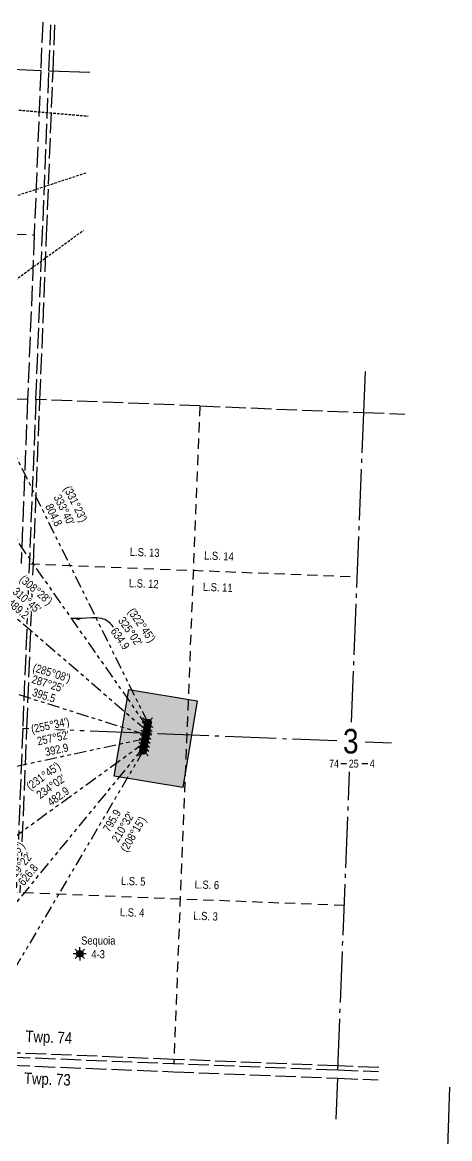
# Model space of a CAD drawing. Extents: x 403018 to 417191, y 6033193 to 6042673.
# Drawn here: x 411820 to 412864, y 6035444 to 6038174 of the extents above; entities that cross this region are included whole.
import ezdxf
from ezdxf.enums import TextEntityAlignment as Align

# ---------------------------------------------------------------- set-up
doc = ezdxf.new("R2010")
doc.units = 0
doc.header["$LTSCALE"] = 5
for name, pattern in [('DASHED1', [0.375, 0.25, -0.125]), ('foc-DOT', [1, 0.2, -0.8]), ('foc-DRILLPATH', [14.75, 6, -1.75, 1.75, -1.75, 1.75, -1.75]), ('foc-LSD', [8, 5, -3]), ('foc-QUARTERLINE', [33, 25, -3, 2, -3]), ('foc-UNSURVEYED', [12.5, 10, -2.5])]:
    doc.linetypes.add(name, pattern=pattern)
for name, color, linetype in [('10', 1, 'Continuous'), ('9', 3, 'Continuous'), ('D-TXT', 6, 'Continuous'), ('DETAIL-HZ-Existing', 8, 'foc-DOT'), ('DRILL-T', 8, 'Continuous'), ('F-WS-S', 8, 'Continuous'), ('L-BD', 7, 'Continuous'), ('L-MON', 1, 'Continuous'), ('L-QSEC', 8, 'foc-QUARTERLINE'), ('L-SECLBL', 7, 'Continuous'), ('L-SECTION-LSD', 7, 'foc-LSD'), ('L-USEC', 7, 'foc-UNSURVEYED'), ('P-PDRILLPATH', 12, 'foc-DRILLPATH'), ('P-PROPOSED', 10, 'Continuous'), ('P-PROPOSED-H', 21, 'Continuous')]:
    doc.layers.add(name, color=color, linetype=linetype)
doc.layers.add('F-WS-T', color=190, linetype='Continuous', lineweight=9)
doc.styles.add('100L', font='ARIALN.TTF', dxfattribs={"height": 11})
doc.styles.add('80CG', font='ARIALN.TTF', dxfattribs={"height": 10})
doc.styles.add('80L', font='ARIALN.TTF', dxfattribs={"height": 10})
doc.styles.add('SIMPLEX', font='ARIALN.TTF')
doc.dimstyles.new('Compass 5 000', dxfattribs={"dimscale": 5, "dimtxt": 9, "dimasz": 2, "dimexe": 0.2, "dimexo": 0.0625, "dimgap": 0.5, "dimtad": 0, "dimtih": 1, "dimtoh": 1, "dimzin": 0, "dimdsep": 46, "dimtxsty": '80CG', "dimcen": 0.1, "dimse1": 1, "dimse2": 1, "dimclrd": 256, "dimclrt": 256, "dimaunit": 1, "dimadec": 4, "dimazin": 0, "dimtfac": 0.06, "dimtofl": 0, "dimtmove": 0, "dimatfit": 1, "dimfxl": 0.2, "dimtolj": 1, "dimtzin": 0, "dimlwd": -1, "dimarcsym": 0})

# ---------------------------------------------------------------- blocks, each defined once
blk = doc.blocks.new('L-SECLBL')
at = {"layer": '9', "color": 7}
for p, q in [((-5.1, -27.8), (-12.3, -27.8)), ((20.7, -27.8), (13.5, -27.8))]:
    blk.add_line(p, q, dxfattribs=at)
at = {"layer": '10', "color": 2, "style": 'SIMPLEX'}
blk.add_attdef('SEC', text='', height=30, dxfattribs=at).set_placement((0, 0), align=Align.MIDDLE)
at = {"layer": '10', "color": 5, "style": '80L'}
blk.add_attdef('TWP', text='', height=9.5, dxfattribs=at).set_placement((-14.4, -27.4), align=Align.MIDDLE_RIGHT)
blk.add_attdef('RGE', text='', height=9.5, dxfattribs=at).set_placement((3.6, -27.4), align=Align.MIDDLE_CENTER)
blk.add_attdef('MER', text='', height=9.5, dxfattribs=at).set_placement((23.2, -27.4), align=Align.MIDDLE_LEFT)
blk = doc.blocks.new('GAS')
h = blk.add_hatch(color=255)
h.dxf.hatch_style = 1
edge = h.paths.add_edge_path()
edge.add_arc((0, 0), 0.9, 0, 360)
for p, q in [((-0.81, 0), (-1.62, 0)), ((-0.57, 0.57), (-1.14, 1.14)), ((0, 0.81), (0, 1.62)), ((0.57, 0.57), (1.14, 1.14)), ((1.62, 0), (0.81, 0)), ((-0.57, -0.57), (-1.14, -1.14)), ((0, -0.81), (0, -1.62)), ((1.14, -1.14), (0.57, -0.57))]:
    blk.add_line(p, q)
blk.add_circle((0, 0), 0.8)
blk = doc.blocks.new('WC')
at = {"layer": 'L-MON'}
h = blk.add_hatch(color=255, dxfattribs=at)
h.dxf.hatch_style = 1
edge = h.paths.add_edge_path()
edge.add_arc((0, 0), 0.9, 0, 360)
at = {"layer": 'L-MON', "color": 240, "flags": 128}
for points in [[(-0.62, 0.5), (-1.23, 1.12)], [(0.52, 0.61), (1.13, 1.21)], [(-1.18, -1.18), (-0.56, -0.57)], [(1.16, -1.18), (0.56, -0.57)]]:
    blk.add_lwpolyline(points, dxfattribs=at)
at = {"layer": 'L-MON', "color": 240}
for radius in [0.8, 0.373]:
    blk.add_circle((0, 0), radius, dxfattribs=at)

msp = doc.modelspace()

# ---------------------------------------------------------------- hatches: boundary and pattern name
at = {"layer": 'P-PROPOSED-H'}
h = msp.add_hatch(color=256, dxfattribs=at)
h.dxf.hatch_style = 1
h.paths.add_polyline_path([(412079.782, 6036543.006), (412247.464, 6036515.003), (412212.092, 6036302.933), (412044.375, 6036330.942)])

# ---------------------------------------------------------------- linework, layer by layer
at = {"layer": 'DETAIL-HZ-Existing', "linetype": 'DASHED1', "ltscale": 5, "flags": 128}
for points in [[(411811.243, 6037959.731), (411980.625, 6037945.051)], [(411975.062, 6037805.6), (411802.833, 6037748.927)], [(411794.424, 6037538.123), (411969.5, 6037666.186)]]:
    msp.add_lwpolyline(points, dxfattribs=at)
at = {"layer": 'DRILL-T'}
msp.add_lwpolyline([(412864.286, 6035570.016), (412857.61, 6035370.724), (412546.538, 6035380.437)], dxfattribs=at)
at = {"layer": 'L-QSEC'}
for p, q in [((411099.017, 6038087.283), (411864.873, 6038056.858)), ((411884.974, 6038056.059), (411984.895, 6038052.09)), ((412654.522, 6037220.178), (412658.49, 6037320.099)), ((412624.434, 6036462.382), (412654.522, 6037220.178)), ((411820.823, 6036447.963), (412588.182, 6036417.507)), ((412657.411, 6036414.759), (412722.52, 6036412.175)), ((412590.675, 6035612.101), (412619.632, 6036341.434)), ((412589.877, 6035592), (412586.033, 6035492.072))]:
    msp.add_line(p, q, dxfattribs=at)
at = {"layer": 'L-SECTION-LSD'}
for p, q in [((410245.723, 6037718.501), (411848.834, 6037654.834)), ((412253.705, 6037236.094), (412189.71, 6035628.006)), ((411836.86, 6036849.987), (412638.56, 6036818.16)), ((412606.636, 6036014.116), (411804.788, 6036045.933))]:
    msp.add_line(p, q, dxfattribs=at)
at = {"layer": 'L-USEC'}
for p, q in [((411869.561, 6038174.376), (411864.873, 6038056.858)), ((411884.973, 6038056.057), (411889.665, 6038173.671)), ((411895.023, 6038055.66), (411899.717, 6038173.318)), ((411864.873, 6038056.858), (411848.834, 6037654.834)), ((411852.897, 6037252.008), (411884.973, 6038056.056)), ((411878.985, 6037653.638), (411895.023, 6038055.66)), ((411848.834, 6037654.834), (411832.796, 6037252.81)), ((411862.948, 6037251.612), (411878.985, 6037653.638)), ((411431.983, 6037268.726), (411832.796, 6037252.81)), ((411832.796, 6037252.81), (411816.759, 6036850.785)), ((411852.897, 6037252.008), (411820.823, 6036447.958)), ((411846.91, 6036849.588), (411862.948, 6037251.612)), ((412253.705, 6037236.094), (411852.897, 6037252.011)), ((412253.705, 6037236.094), (412654.522, 6037220.178)), ((412654.522, 6037220.178), (412754.443, 6037216.21)), ((411830.873, 6036447.564), (411846.91, 6036849.588)), ((411820.823, 6036447.958), (411788.754, 6035643.91)), ((411814.838, 6036045.534), (411830.873, 6036447.564)), ((411788.754, 6035643.91), (412590.674, 6035612.101)), ((412190.11, 6035638.056), (411799.205, 6035653.562)), ((411787.952, 6035623.809), (412188.91, 6035607.904)), ((412591.074, 6035622.151), (412190.11, 6035638.056)), ((412690.995, 6035618.188), (412591.074, 6035622.151)), ((412188.91, 6035607.904), (412589.877, 6035591.999)), ((412589.877, 6035591.999), (412689.798, 6035588.035)), ((412590.674, 6035612.101), (412690.596, 6035608.137))]:
    msp.add_line(p, q, dxfattribs=at)
at = {"layer": 'P-PDRILLPATH'}
msp.add_line((412123.724, 6036441.881), (411753.138, 6036761.2), dxfattribs=at)
at = {"layer": 'P-PDRILLPATH', "flags": 128}
for points in [[(412126.998, 6036461.606), (411769.958, 6037182.865)], [(412125.375, 6036451.739), (411761.548, 6036972.032)], [(412122.078, 6036432.007), (411744.727, 6036550.368)], [(412118.766, 6036412.301), (411727.908, 6036128.703)], [(412120.416, 6036422.152), (411736.318, 6036339.535)], [(412115.495, 6036392.568), (411711.091, 6035707.038)], [(412117.145, 6036402.441), (411719.5, 6035917.87)]]:
    msp.add_lwpolyline(points, dxfattribs=at)
at = {"layer": 'P-PROPOSED', "flags": 128}
msp.add_lwpolyline([(412079.782, 6036543.006), (412247.464, 6036515.003), (412212.092, 6036302.933), (412044.375, 6036330.942), (412079.782, 6036543.006)], dxfattribs=at)

# ---------------------------------------------------------------- block references
at = {"layer": 'F-WS-S', "xscale": 9.999999999999975, "yscale": 9.999999999999975, "zscale": 9.999999999999975}
msp.add_blockref('GAS', (411960.041, 6035896.119), dxfattribs=at)
at = {"layer": 'L-MON', "xscale": 9.999999999999975, "yscale": 9.999999999999975, "zscale": 9.999999999999975}
for p in [(412125.375, 6036451.739), (412126.998, 6036461.606), (412120.416, 6036422.152), (412122.078, 6036432.007), (412123.724, 6036441.881), (412115.495, 6036392.568), (412117.145, 6036402.441), (412118.766, 6036412.301)]:
    msp.add_blockref('WC', p, dxfattribs=at)
at = {"layer": 'L-SECLBL', "xscale": 1.999999999999996, "yscale": 1.999999999999996, "zscale": 1.999999999999996}
msp.add_blockref('L-SECLBL', (412622.598, 6036416.14), dxfattribs=at).add_auto_attribs({'SEC': '3', 'TWP': '74', 'RGE': '25', 'MER': '4'})

# ---------------------------------------------------------------- texts
at = {"layer": 'D-TXT', "color": 3, "style": '80L'}
for s, p in [('Twp. 74', (411826.991, 6035680.869)), ('Twp. 73', (411823.403, 6035578.119))]:
    msp.add_text(s, height=28, rotation=357.728455, dxfattribs=at).set_placement(p)
at = {"layer": 'F-WS-T', "insert": (411962.818, 6035938.654), "char_height": 20, "attachment_point": 1, "style": '80L'}
msp.add_mtext_dynamic_manual_height_columns('\\pi0.61842;Sequoia\\P\\pi25.755;4-3', width=83.26958, gutter_width=50, heights=[0], dxfattribs=at)
at = {"layer": 'L-BD', "color": 5, "style": '80L'}
for s, rotation, p in [("(331°23')", 296.3364, (411948.063, 6036995.418)), ("333°40'", 296.3364, (411922.215, 6036982.091)), ('804.8', 296.3364, (411896.673, 6036969.447)), ("(322°45')", 304.9641, (412109.881, 6036698.638)), ("325°02'", 304.9641, (412083.775, 6036684.348)), ('634.9', 304.9641, (412059.189, 6036667.156)), ("(285°08')", 342.5853, (411891.084, 6036581.014)), ("287°25'", 342.5853, (411881.74, 6036557.006)), ('395.5', 342.5853, (411872.761, 6036528.382)), ("(231°45')", 35.9639, (411872.606, 6036329.041)), ("234°02'", 35.9639, (411889.828, 6036305.513)), ('482.9', 35.9639, (411907.446, 6036281.232)), ('795.9', 59.4631, (412038.886, 6036222.008)), ("210°32'", 59.4631, (412065.716, 6036206.438)), ("(208°15')", 59.4631, (412092.849, 6036187.742))]:
    msp.add_text(s, height=20, rotation=rotation, dxfattribs=at).set_placement(p, align=Align.MIDDLE)
at = {"layer": 'L-SECTION-LSD', "style": '100L'}
for s, p in [('L.S. 13', (412082.279, 6036869.629)), ('L.S. 14', (412263.8, 6036860.634)), ('L.S. 12', (412079.911, 6036793.094)), ('L.S. 11', (412260.755, 6036784.125)), ('L.S. 5', (412060.561, 6036065.072)), ('L.S. 6', (412240.568, 6036056.322)), ('L.S. 4', (412057.971, 6035988.545)), ('L.S. 3', (412237.523, 6035979.813))]:
    msp.add_text(s, height=20, rotation=357.721056, dxfattribs=at).set_placement(p)

# ---------------------------------------------------------------- leaders
at = {"layer": 'L-BD', "path_type": 1}
msp.add_leader([(411939.871, 6036717.48), (412031.815, 6036707.345), (412041.957, 6036694.845)], dimstyle='Compass 5 000', override={"dimasz": 4, "dimgap": 0.5, "dimtad": 0}, dxfattribs=at)

# ---------------------------------------------------------------- next in the draw order: texts
at = {"layer": 'L-BD', "color": 5, "char_height": 20, "attachment_point": 2, "style": '80L', "bg_fill": 3, "box_fill_scale": 1.15, "bg_fill_color": 256, "bg_fill_true_color": 256, "bg_fill_transparency": 0}
for s, insert, width, rotation in [('489.2', (411816.589, 6036747.432), 56.76977, 319.2499), ("257°52'", (411892.84, 6036433.962), 81.79895, 12.139), ('626.8', (411825.915, 6036095.92), 56.50286, 50.6272)]:
    msp.add_mtext(s, dxfattribs=dict(at, insert=insert, width=width, rotation=rotation))

# ---------------------------------------------------------------- next in the draw order: texts
at = {"layer": 'L-BD', "color": 5, "style": '80L'}
msp.add_text('392.9', height=20, rotation=12.139, dxfattribs=at).set_placement((411903.702, 6036395.601), align=Align.MIDDLE)
at = {"layer": 'L-BD', "color": 5, "char_height": 20, "attachment_point": 2, "style": '80L', "bg_fill": 3, "box_fill_scale": 1.15, "bg_fill_color": 256, "bg_fill_true_color": 256, "bg_fill_transparency": 0}
for s, insert, width, rotation in [("310°45'", (411837.623, 6036768.328), 73.38863, 319.2499), ("(255°34')", (411885.649, 6036465.007), 97.92955, 12.139), ("219°22'", (411805.725, 6036116.162), 78.34461, 50.6272)]:
    msp.add_mtext(s, dxfattribs=dict(at, insert=insert, width=width, rotation=rotation))

# ---------------------------------------------------------------- next in the draw order: texts
for s, insert, width, rotation in [("(308°28')", (411860.053, 6036793.59), 88.72806, 319.2499), ("(217°05')", (411781.763, 6036135.895), 93.33779, 50.6272)]:
    msp.add_mtext(s, dxfattribs=dict(at, insert=insert, width=width, rotation=rotation))

doc.saveas('drawing.dxf')
